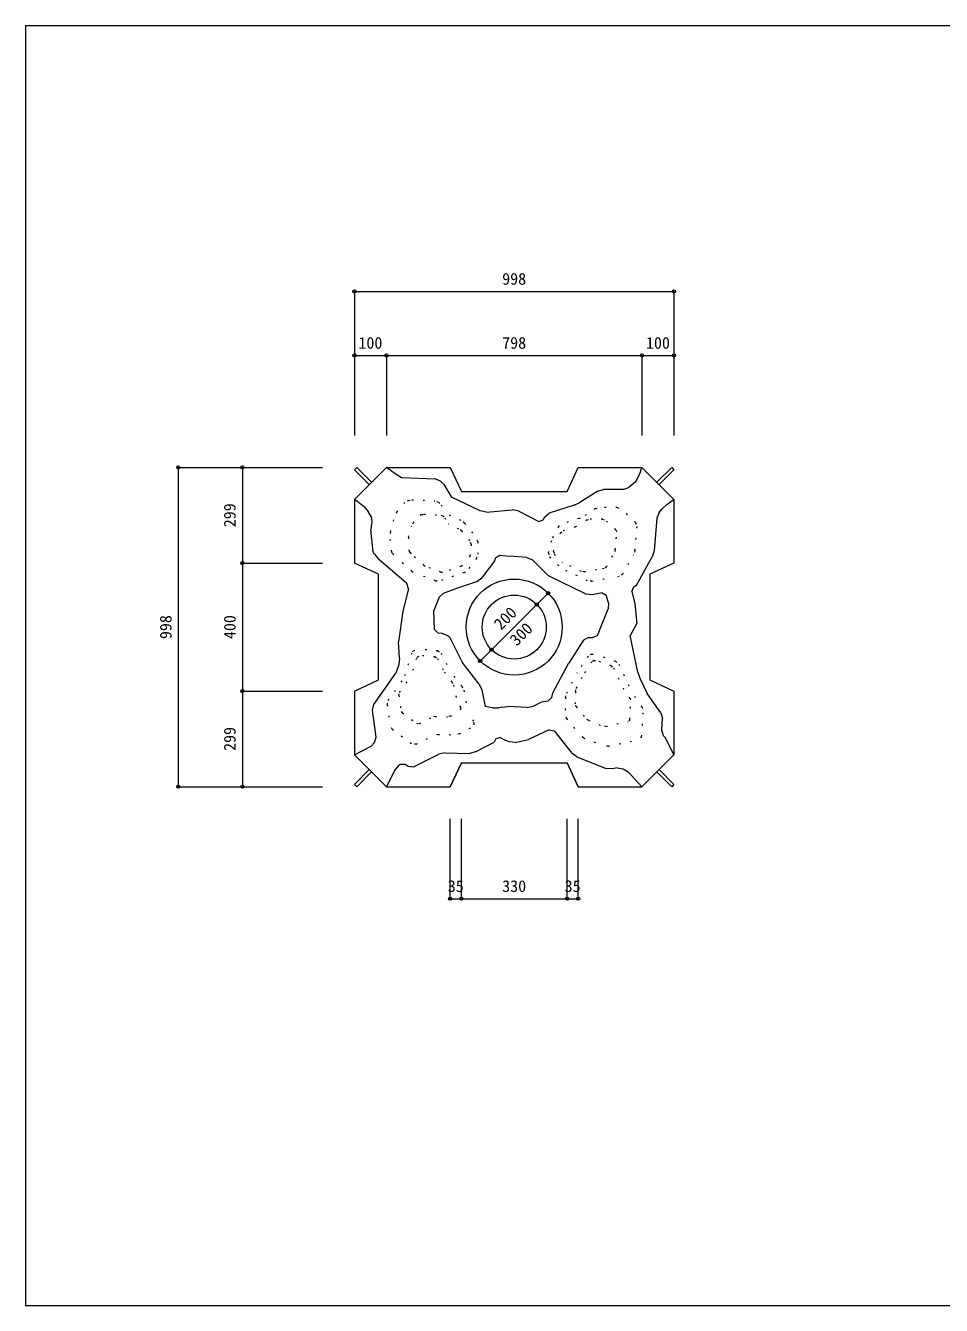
# Model space of a CAD drawing. Units: millimetres, scale not verified. Extents: x 110 to 5830, y 100 to 4100.
# Drawn here: x 110 to 2970, y 100 to 4100 of the extents above; entities that cross this region are included whole.
import ezdxf
from ezdxf.enums import TextEntityAlignment as Align

# ---------------------------------------------------------------- set-up
doc = ezdxf.new("R2010")
doc.units = ezdxf.units.MM
doc.header["$LTSCALE"] = 20
doc.header["$PDMODE"] = 32
doc.header["$PDSIZE"] = 10
doc.linetypes.add('DOTTED', pattern=[1.75, 0.25, -1.5])
for name, color, linetype, lineweight in [('_0-0_', 7, 'Continuous', 18), ('_0-1_', 7, 'Continuous', 18), ('_0-2_', 4, 'Continuous', 9)]:
    doc.layers.add(name, color=color, linetype=linetype, lineweight=lineweight)
doc.styles.add('ＭＳ ゴシック', font='')
doc.styles.get('ＭＳ ゴシック').set_extended_font_data('MS Gothic')

msp = doc.modelspace()

# ---------------------------------------------------------------- linework, layer by layer
at = {"layer": '_0-0_'}
for p, q in [((110, 4100), (110, 100)), ((110, 4100), (5830, 4100)), ((110, 100), (5830, 100))]:
    msp.add_line(p, q, dxfattribs=at)
at = {"layer": '_0-1_'}
for p, q in [((1236.9, 2719.09), (1136.9, 2619.09)), ((1136.9, 2712.02), (1143.97, 2719.09)), ((1183.36, 2665.55), (1136.9, 2712.02)), ((1190.43, 2672.62), (1143.97, 2719.09)), ((1263.7, 2698.82), (1236.9, 2719.09)), ((1236.9, 2719.09), (1435.9, 2719.09)), ((1280.91, 2688.96), (1263.7, 2698.82)), ((1280.91, 2688.96), (1284.12, 2687.62)), ((1284.12, 2687.62), (1285.77, 2687.93)), ((1285.77, 2687.93), (1388.86, 2683.49)), ((1405.92, 2675.98), (1388.86, 2683.49)), ((1435.9, 2719.09), (1470.9, 2644.09)), ((1800.9, 2644.09), (1835.9, 2719.09)), ((1835.9, 2719.09), (2034.9, 2719.09)), ((2018.98, 2680.98), (2013.76, 2673.28)), ((2018.98, 2680.98), (2027.86, 2698.71)), ((2027.86, 2698.71), (2034.9, 2719.09)), ((2134.9, 2619.09), (2034.9, 2719.09)), ((2081.36, 2672.62), (2127.83, 2719.09)), ((2088.43, 2665.55), (2134.9, 2712.02)), ((2127.83, 2719.09), (2134.9, 2712.02)), ((1405.92, 2675.98), (1416.33, 2665.56)), ((1416.33, 2665.56), (1439.96, 2625.9)), ((1470.9, 2644.09), (1800.9, 2644.09)), ((1896.69, 2645.03), (1841.05, 2609.63)), ((1896.69, 2645.03), (1915.13, 2650.4)), ((1977.16, 2650.4), (1915.13, 2650.4)), ((1977.16, 2650.4), (1994.74, 2656.92)), ((2013.76, 2673.28), (1994.74, 2656.92)), ((1136.9, 2619.09), (1136.9, 2420.09)), ((1167.17, 2595.85), (1136.9, 2619.09)), ((1529.96, 2583.11), (1439.96, 2625.9)), ((1823.09, 2601.23), (1745.47, 2576.53)), ((1823.09, 2601.23), (1841.05, 2609.63)), ((2112.46, 2603.62), (2098.07, 2590.06)), ((2112.46, 2603.62), (2134.9, 2619.09)), ((2134.9, 2619.09), (2134.9, 2420.09)), ((1167.17, 2595.85), (1180.06, 2581.08)), ((1188.66, 2566.02), (1180.06, 2581.08)), ((1188.66, 2566.02), (1190.96, 2547.7)), ((1548.95, 2579.71), (1529.96, 2583.11)), ((1548.95, 2579.71), (1629.08, 2586.94)), ((1647.96, 2583.32), (1629.08, 2586.94)), ((1647.96, 2583.32), (1712.78, 2550.48)), ((1726.29, 2554.84), (1731.34, 2564.61)), ((1731.34, 2564.61), (1745.47, 2576.53)), ((2081.78, 2560.35), (2072.97, 2458.22)), ((2088.79, 2578.2), (2081.78, 2560.35)), ((2088.79, 2578.2), (2098.07, 2590.06)), ((1189.83, 2543.61), (1188.25, 2524.03)), ((1195.75, 2455.61), (1188.25, 2524.03)), ((1190.96, 2547.7), (1189.83, 2543.61)), ((1712.78, 2550.48), (1726.29, 2554.84)), ((1199.76, 2447.99), (1195.75, 2455.61)), ((1199.76, 2447.99), (1211.99, 2432.61)), ((1577.52, 2436.59), (1590.65, 2445.12)), ((1590.65, 2445.12), (1621.76, 2442.16)), ((1675.58, 2437.91), (1621.76, 2442.16)), ((2072.97, 2458.22), (2067.21, 2439.54)), ((1211.9, 2385.09), (1136.9, 2420.09)), ((1300.46, 2356.3), (1211.99, 2432.61)), ((1574.25, 2426.8), (1534.28, 2373.83)), ((1577.52, 2436.59), (1574.25, 2426.8)), ((1675.58, 2437.91), (1692.62, 2430.05)), ((1692.62, 2430.05), (1742.53, 2380.14)), ((2017.69, 2351.5), (2067.21, 2439.54)), ((2134.9, 2420.09), (2059.9, 2385.09)), ((1211.9, 2055.09), (1211.9, 2385.09)), ((1456.35, 2341.19), (1518.8, 2362.6)), ((1518.8, 2362.6), (1534.28, 2373.83)), ((1860.96, 2322.96), (1742.53, 2380.14)), ((2059.9, 2385.09), (2059.9, 2055.09)), ((1305.67, 2340.05), (1288.41, 2269.31)), ((1305.67, 2340.05), (1300.46, 2356.3)), ((1415.13, 2326.35), (1401.9, 2313.72)), ((1415.13, 2326.35), (1456.35, 2341.19)), ((1879.77, 2320.63), (1860.96, 2322.96)), ((1910.55, 2326.94), (1879.77, 2320.63)), ((1910.55, 2326.94), (1923.19, 2319.36)), ((2003.61, 2330.83), (2009.51, 2346.07)), ((2003.61, 2330.83), (2013.13, 2292.77)), ((2009.51, 2346.07), (2017.69, 2351.5)), ((1401.9, 2313.72), (1384.47, 2271.59)), ((1930.04, 2296.19), (1923.19, 2319.36)), ((1930.04, 2296.19), (1929.18, 2277.31)), ((2013.13, 2292.77), (2019.3, 2231.04)), ((1288.41, 2269.31), (1274.83, 2174.25)), ((1386.57, 2212.62), (1384.47, 2271.59)), ((1895.85, 2193.5), (1929.18, 2277.31)), ((1396.89, 2201.72), (1386.57, 2212.62)), ((1396.89, 2201.72), (1409.41, 2200.58)), ((1409.41, 2200.58), (1427.63, 2194.04)), ((2019.3, 2231.04), (1998.31, 2194)), ((1277.7, 2122.7), (1274.83, 2174.25)), ((1427.63, 2194.04), (1433.8, 2189.83)), ((1433.8, 2189.83), (1473.27, 2110.88)), ((1852.5, 2179.49), (1805.05, 2106.49)), ((1867.95, 2187.91), (1852.5, 2179.49)), ((1867.95, 2187.91), (1881.12, 2187.95)), ((1882.68, 2187.42), (1881.12, 2187.95)), ((1895.85, 2193.5), (1882.68, 2187.42)), ((2022.25, 2079.07), (1998.31, 2194)), ((1277.7, 2122.7), (1275.28, 2103.17)), ((1275.28, 2103.17), (1266.73, 2075.72)), ((1526.49, 2041.89), (1473.27, 2110.88)), ((1756.94, 2014.28), (1805.05, 2106.49)), ((1136.9, 2020.09), (1211.9, 2055.09)), ((1197.81, 1978.42), (1266.73, 2075.72)), ((1526.49, 2041.89), (1534.6, 2024.18)), ((2022.25, 2079.07), (2028.54, 2060.23)), ((2028.54, 2060.23), (2051.14, 2012)), ((2059.9, 2055.09), (2134.9, 2020.09)), ((1136.9, 2020.09), (1136.9, 1821.09)), ((1534.6, 2024.18), (1545.28, 1971.83)), ((1741, 1988.79), (1753.33, 2000.23)), ((1753.33, 2000.23), (1756.94, 2014.28)), ((2093.69, 1952.05), (2051.14, 2012)), ((2134.9, 2020.09), (2134.9, 1821.09)), ((1193.36, 1960.35), (1197.81, 1978.42)), ((1204.71, 1876.03), (1193.36, 1960.35)), ((1567.98, 1967.57), (1545.28, 1971.83)), ((1567.98, 1967.57), (1587.54, 1968.04)), ((1596.79, 1970.23), (1587.54, 1968.04)), ((1596.79, 1970.23), (1616.5, 1971.99)), ((1676.73, 1968.69), (1616.5, 1971.99)), ((1676.73, 1968.69), (1695.63, 1972.67)), ((1695.63, 1972.67), (1719.86, 1985)), ((1741, 1988.79), (1719.86, 1985)), ((2093.69, 1952.05), (2098.83, 1933.91)), ((2096.49, 1898.31), (2098.83, 1933.91)), ((1745.55, 1898.92), (1680.19, 1868.26)), ((1745.55, 1898.92), (1760.87, 1895.38)), ((1760.87, 1895.38), (1816.36, 1826.44)), ((2102.19, 1880.6), (2096.49, 1898.31)), ((2102.19, 1880.6), (2108.05, 1873.47)), ((1136.9, 1821.09), (1188.82, 1847.85)), ((1199.18, 1858.84), (1188.82, 1847.85)), ((1199.18, 1858.84), (1204.71, 1876.03)), ((1515.08, 1829.9), (1573.39, 1860.59)), ((1578.75, 1871.07), (1573.39, 1860.59)), ((1592.14, 1875.31), (1578.75, 1871.07)), ((1592.14, 1875.31), (1607.65, 1867.13)), ((1620.15, 1861.21), (1607.65, 1867.13)), ((1638.95, 1859.09), (1620.15, 1861.21)), ((1638.95, 1859.09), (1680.19, 1868.26)), ((2134.9, 1821.09), (2108.05, 1873.47)), ((1136.9, 1821.09), (1236.9, 1721.09)), ((1321.82, 1783.57), (1400.61, 1822.97)), ((1419.55, 1827.21), (1400.61, 1822.97)), ((1419.55, 1827.21), (1496.23, 1825.47)), ((1515.08, 1829.9), (1496.23, 1825.47)), ((1831.92, 1814.93), (1816.36, 1826.44)), ((1831.92, 1814.93), (1923.21, 1778.42)), ((2034.9, 1721.09), (2134.9, 1821.09)), ((1183.36, 1774.62), (1136.9, 1728.16)), ((1190.43, 1767.55), (1143.97, 1721.09)), ((1262.37, 1771.84), (1236.9, 1721.09)), ((1274.68, 1787.01), (1262.37, 1771.84)), ((1274.68, 1787.01), (1279.93, 1791.19)), ((1279.93, 1791.19), (1295.83, 1791.52)), ((1295.83, 1791.52), (1304.79, 1784.99)), ((1304.79, 1784.99), (1313.33, 1784.28)), ((1313.33, 1784.28), (1316.28, 1784.03)), ((1316.28, 1784.03), (1321.82, 1783.57)), ((1435.9, 1721.09), (1470.9, 1796.09)), ((1470.9, 1796.09), (1435.9, 1721.09)), ((1470.9, 1796.09), (1800.9, 1796.09)), ((1800.9, 1796.09), (1835.9, 1721.09)), ((1835.9, 1721.09), (1800.9, 1796.09)), ((1942.25, 1776.87), (1923.21, 1778.42)), ((1957.74, 1780.31), (1942.25, 1776.87)), ((1957.74, 1780.31), (1976.08, 1777.36)), ((1976.08, 1777.36), (1992.32, 1767.66)), ((2034.9, 1721.09), (1992.32, 1767.66)), ((2081.36, 1767.55), (2127.83, 1721.09)), ((2088.43, 1774.62), (2134.9, 1728.16)), ((1143.97, 1721.09), (1136.9, 1728.16)), ((1236.9, 1721.09), (1435.9, 1721.09)), ((1835.9, 1721.09), (2034.9, 1721.09)), ((2134.9, 1728.16), (2127.83, 1721.09))]:
    msp.add_line(p, q, dxfattribs=at)
at = {"layer": '_0-1_', "linetype": 'DOTTED'}
for p, q in [((1269.53, 2579.99), (1294.51, 2609.51)), ((1305.91, 2616.14), (1294.51, 2609.51)), ((1305.91, 2616.14), (1316.25, 2618.07)), ((1316.25, 2618.07), (1388.42, 2614.96)), ((1400.36, 2609.7), (1388.42, 2614.96)), ((1400.36, 2609.7), (1407.64, 2602.41)), ((1407.64, 2602.41), (1424.19, 2574.64)), ((1249.09, 2517.04), (1263.15, 2567.9)), ((1269.53, 2579.99), (1263.15, 2567.9)), ((1320.39, 2545.66), (1338.23, 2566.75)), ((1346.37, 2571.48), (1338.23, 2566.75)), ((1346.37, 2571.48), (1353.76, 2572.87)), ((1353.76, 2572.87), (1405.31, 2570.64)), ((1413.83, 2566.89), (1405.31, 2570.64)), ((1413.83, 2566.89), (1419.04, 2561.68)), ((1419.04, 2561.68), (1430.85, 2541.85)), ((1469.51, 2553.1), (1424.19, 2574.64)), ((1838.22, 2559.53), (1850.8, 2565.41)), ((1889.74, 2590.19), (1850.8, 2565.41)), ((1889.74, 2590.19), (1902.65, 2593.95)), ((1957.86, 2593.95), (1902.65, 2593.95)), ((1957.86, 2593.95), (1969.95, 2589.14)), ((2015.14, 2546.46), (1969.95, 2589.14)), ((1305.79, 2500.7), (1315.83, 2537.03)), ((1320.39, 2545.66), (1315.83, 2537.03)), ((1463.23, 2526.46), (1430.85, 2541.85)), ((1470.95, 2520.47), (1463.23, 2526.46)), ((1480.32, 2544.71), (1469.51, 2553.1)), ((1470.95, 2520.47), (1497.81, 2488.24)), ((1480.32, 2544.71), (1517.92, 2499.59)), ((1774, 2533.9), (1754.14, 2495.51)), ((1774, 2533.9), (1783.89, 2542.24)), ((1780.83, 2514.66), (1787.89, 2520.61)), ((1838.22, 2559.53), (1783.89, 2542.24)), ((1826.7, 2532.96), (1787.89, 2520.61)), ((1826.7, 2532.96), (1835.68, 2537.16)), ((1863.5, 2554.87), (1835.68, 2537.16)), ((1863.5, 2554.87), (1872.72, 2557.55)), ((1912.15, 2557.55), (1872.72, 2557.55)), ((1912.15, 2557.55), (1920.79, 2554.12)), ((1953.07, 2523.63), (1920.79, 2554.12)), ((1953.07, 2523.63), (1956.28, 2515.22)), ((2013.14, 2459.42), (2019.63, 2534.68)), ((2015.14, 2546.46), (2019.63, 2534.68)), ((1249.09, 2517.04), (1247.99, 2503.34)), ((1253.24, 2455.45), (1247.99, 2503.34)), ((1305.79, 2500.7), (1305, 2490.91)), ((1308.75, 2456.71), (1305, 2490.91)), ((1501.01, 2479.39), (1497.81, 2488.24)), ((1522.4, 2487.21), (1517.92, 2499.59)), ((1522.4, 2487.21), (1522.4, 2447.87)), ((1743.23, 2451.86), (1754.14, 2495.51)), ((1758.85, 2456.05), (1766.64, 2487.24)), ((1780.83, 2514.66), (1766.64, 2487.24)), ((1951.64, 2461.46), (1956.28, 2515.22)), ((1256.05, 2450.11), (1253.24, 2455.45)), ((1256.05, 2450.11), (1264.6, 2439.34)), ((1310.75, 2452.9), (1308.75, 2456.71)), ((1310.75, 2452.9), (1316.87, 2445.2)), ((1353.89, 2413.27), (1316.87, 2445.2)), ((1498, 2442.3), (1478.01, 2415.81)), ((1498, 2442.3), (1501.01, 2451.29)), ((1501.01, 2479.39), (1501.01, 2451.29)), ((1518.19, 2435.28), (1522.4, 2447.87)), ((1743.23, 2451.86), (1746.48, 2440.12)), ((1746.48, 2440.12), (1781.83, 2404.77)), ((1758.85, 2456.05), (1761.17, 2447.67)), ((1761.17, 2447.67), (1786.42, 2422.42)), ((1924, 2408.1), (1948.76, 2452.12)), ((1951.64, 2461.46), (1948.76, 2452.12)), ((1974.44, 2384.72), (2009.11, 2446.35)), ((2013.14, 2459.42), (2009.11, 2446.35)), ((1316.44, 2394.64), (1264.6, 2439.34)), ((1353.89, 2413.27), (1362.37, 2408.27)), ((1406.81, 2391.79), (1362.37, 2408.27)), ((1470.27, 2410.2), (1416.23, 2391.67)), ((1470.27, 2410.2), (1478.01, 2415.81)), ((1518.19, 2435.28), (1490.21, 2398.19)), ((1864.73, 2364.75), (1781.83, 2404.77)), ((1845.64, 2393.83), (1786.42, 2422.42)), ((1855.04, 2392.66), (1892.99, 2400.45)), ((1916.58, 2403.17), (1892.99, 2400.45)), ((1924, 2408.1), (1916.58, 2403.17)), ((1316.44, 2394.64), (1328.3, 2387.63)), ((1390.53, 2364.56), (1328.3, 2387.63)), ((1390.53, 2364.56), (1403.71, 2364.4)), ((1479.37, 2390.34), (1403.71, 2364.4)), ((1406.81, 2391.79), (1416.23, 2391.67)), ((1479.37, 2390.34), (1490.21, 2398.19)), ((1855.04, 2392.66), (1845.64, 2393.83)), ((1877.89, 2363.11), (1864.73, 2364.75)), ((1877.89, 2363.11), (1931.02, 2374.01)), ((1964.06, 2377.82), (1931.02, 2374.01)), ((1974.44, 2384.72), (1964.06, 2377.82)), ((1315.81, 2139.04), (1290.75, 2058.58)), ((1330.45, 2122.22), (1312.55, 2064.75)), ((1321.24, 2146.3), (1315.81, 2139.04)), ((1321.24, 2146.3), (1332.4, 2151.27)), ((1334.32, 2127.41), (1330.45, 2122.22)), ((1397.6, 2145.35), (1332.4, 2151.27)), ((1334.32, 2127.41), (1342.3, 2130.96)), ((1388.86, 2126.73), (1342.3, 2130.96)), ((1388.86, 2126.73), (1396.08, 2121.8)), ((1396.08, 2121.8), (1415.82, 2082.33)), ((1397.6, 2145.35), (1407.7, 2138.45)), ((1407.7, 2138.45), (1435.33, 2083.19)), ((1866.64, 2129.39), (1833.43, 2078.28)), ((1877.46, 2135.28), (1866.64, 2129.39)), ((1877.46, 2135.28), (1886.68, 2135.31)), ((1952.92, 2112.83), (1886.68, 2135.31)), ((1442.42, 2047.84), (1415.82, 2082.33)), ((1472.58, 2034.9), (1435.33, 2083.19)), ((1877.55, 2111.02), (1853.82, 2074.52)), ((1885.27, 2115.23), (1877.55, 2111.02)), ((1885.27, 2115.23), (1891.86, 2115.25)), ((1939.17, 2099.2), (1891.86, 2115.25)), ((1939.17, 2099.2), (1946.03, 2093.07)), ((1946.03, 2093.07), (1976.87, 2027.28)), ((1952.92, 2112.83), (1962.52, 2104.24)), ((1962.52, 2104.24), (2005.69, 2012.15)), ((1242.51, 1990.47), (1290.75, 2058.58)), ((1278.08, 2016.1), (1312.55, 2064.75)), ((1442.42, 2047.84), (1446.48, 2038.98)), ((1799.75, 2013.74), (1833.43, 2078.28)), ((1829.77, 2028.42), (1853.82, 2074.52)), ((1275.86, 2007.06), (1278.08, 2016.1)), ((1275.86, 2007.06), (1282.22, 1959.85)), ((1446.48, 2038.98), (1456.46, 1990.05)), ((1472.58, 2034.9), (1478.26, 2022.5)), ((1478.26, 2022.5), (1492.24, 1953.99)), ((1796.36, 2000.53), (1795.14, 1946.86)), ((1796.36, 2000.53), (1799.75, 2013.74)), ((1827.34, 2018.99), (1826.47, 1980.65)), ((1827.34, 2018.99), (1829.77, 2028.42)), ((1998.14, 1997.3), (1976.87, 2027.28)), ((2035.48, 1970.17), (2005.69, 2012.15)), ((1239.39, 1977.82), (1242.51, 1990.47)), ((1239.39, 1977.82), (1248.29, 1911.71)), ((1468.8, 1970), (1456.46, 1990.05)), ((1469.59, 1964.46), (1465.88, 1957.18)), ((1469.59, 1964.46), (1468.8, 1970)), ((1829.49, 1971.75), (1826.47, 1980.65)), ((1829.49, 1971.75), (1859.48, 1934.5)), ((1996.97, 1931.2), (2000.71, 1988.24)), ((1998.14, 1997.3), (2000.71, 1988.24)), ((2035.48, 1970.17), (2039.07, 1957.48)), ((1286.92, 1951.94), (1282.22, 1959.85)), ((1286.92, 1951.94), (1331.58, 1919.38)), ((1340.09, 1918.67), (1379.48, 1938.37)), ((1388.95, 1940.49), (1379.48, 1938.37)), ((1388.95, 1940.49), (1427.3, 1939.62)), ((1436.72, 1941.84), (1427.3, 1939.62)), ((1436.72, 1941.84), (1465.88, 1957.18)), ((1509.51, 1925.93), (1492.24, 1953.99)), ((1510.62, 1918.18), (1509.51, 1925.93)), ((1799.37, 1934.4), (1795.14, 1946.86)), ((1799.37, 1934.4), (1841.34, 1882.25)), ((1867.25, 1928.75), (1859.48, 1934.5)), ((1867.25, 1928.75), (1912.9, 1910.49)), ((1922.42, 1909.72), (1991.76, 1925.12)), ((1996.97, 1931.2), (1991.76, 1925.12)), ((2033.83, 1877.63), (2039.07, 1957.48)), ((1254.88, 1900.65), (1248.29, 1911.71)), ((1254.88, 1900.65), (1317.4, 1855.07)), ((1329.31, 1854.07), (1384.47, 1881.65)), ((1331.58, 1919.38), (1340.09, 1918.67)), ((1397.73, 1884.62), (1384.47, 1881.65)), ((1397.73, 1884.62), (1451.41, 1883.4)), ((1464.6, 1886.5), (1451.41, 1883.4)), ((1464.6, 1886.5), (1505.42, 1907.99)), ((1510.62, 1918.18), (1505.42, 1907.99)), ((1852.23, 1874.2), (1841.34, 1882.25)), ((1922.42, 1909.72), (1912.9, 1910.49)), ((1329.31, 1854.07), (1317.4, 1855.07)), ((1852.23, 1874.2), (1916.14, 1848.64)), ((1929.47, 1847.55), (1916.14, 1848.64)), ((1929.47, 1847.55), (2026.54, 1869.13)), ((2033.83, 1877.63), (2026.54, 1869.13))]:
    msp.add_line(p, q, dxfattribs=at)
at = {"layer": '_0-1_'}
for radius in [150, 100]:
    msp.add_circle((1635.9, 2220.09), radius, dxfattribs=at)
at = {"layer": '_0-2_'}
for p, q in [((1136.9, 3269.09), (1136.9, 2819.09)), ((1136.9, 3269.09), (2134.9, 3269.09)), ((2134.9, 3269.09), (2134.9, 2819.09)), ((1136.9, 3069.09), (2134.9, 3069.09)), ((1236.9, 3069.09), (1236.9, 2819.09)), ((2034.9, 3069.09), (2034.9, 2819.09)), ((586.9, 2719.09), (1036.9, 2719.09)), ((586.9, 2719.09), (586.9, 1721.09)), ((786.9, 2719.09), (786.9, 1721.09)), ((786.9, 2420.09), (1036.9, 2420.09)), ((1529.83, 2114.02), (1741.96, 2326.15)), ((786.9, 2020.09), (1036.9, 2020.09)), ((586.9, 1721.09), (1036.9, 1721.09)), ((1435.9, 1371.09), (1435.9, 1621.09)), ((1470.9, 1371.09), (1470.9, 1621.09)), ((1800.9, 1371.09), (1800.9, 1621.09)), ((1835.9, 1371.09), (1835.9, 1621.09)), ((1435.9, 1371.09), (1835.9, 1371.09))]:
    msp.add_line(p, q, dxfattribs=at)
for p in [(1136.9, 3269.09), (2134.9, 3269.09), (1136.9, 3069.09), (1236.9, 3069.09), (2034.9, 3069.09), (2134.9, 3069.09), (586.9, 2719.09), (786.9, 2719.09), (786.9, 2420.09), (1741.96, 2326.15), (1706.61, 2290.8), (1565.19, 2149.38), (1529.83, 2114.02), (786.9, 2020.09), (586.9, 1721.09), (786.9, 1721.09), (1435.9, 1371.09), (1470.9, 1371.09), (1800.9, 1371.09), (1835.9, 1371.09)]:
    msp.add_point(p, dxfattribs=at)

# ---------------------------------------------------------------- texts
at = {"layer": '_0-2_', "style": 'ＭＳ ゴシック'}
for s, p in [('998', (1598.4, 3279.09)), ('100', (1149.4, 3079.09)), ('798', (1598.4, 3079.09)), ('100', (2047.4, 3079.09)), ('35', (1428.4, 1381.09)), ('330', (1598.4, 1381.09)), ('35', (1793.4, 1381.09))]:
    msp.add_text(s, height=36.66, dxfattribs=at).set_placement(p, align=Align.BOTTOM_LEFT)
for s, rotation, p in [('299', 90, (776.9, 2532.09)), ('200', 45, (1602.31, 2200.64)), ('998', 90, (576.9, 2182.59)), ('400', 90, (776.9, 2182.59)), ('300', 45, (1651.81, 2151.15)), ('299', 90, (776.9, 1833.09))]:
    msp.add_text(s, height=36.66, rotation=rotation, dxfattribs=at).set_placement(p, align=Align.BOTTOM_LEFT)

doc.saveas('drawing.dxf')
